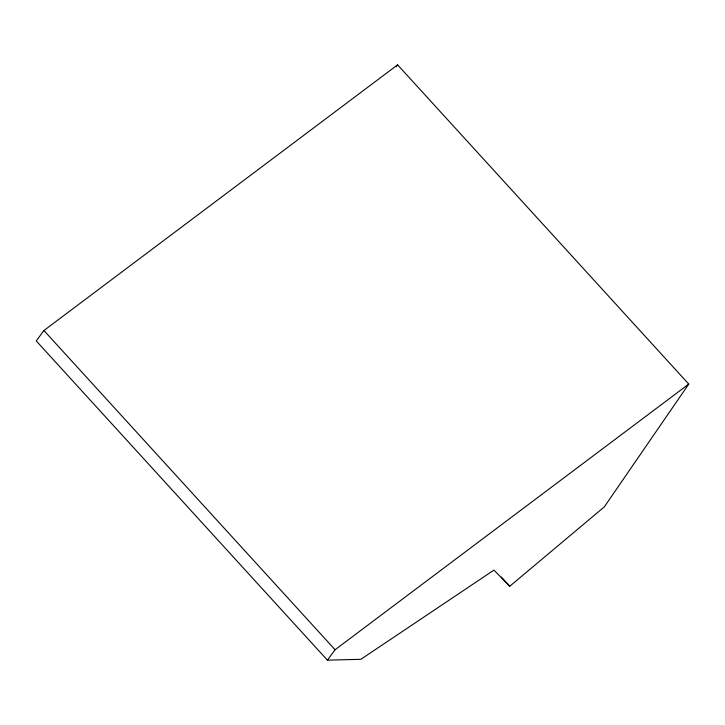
<?xml version="1.0" encoding="UTF-8"?>
<svg xmlns="http://www.w3.org/2000/svg" width="725" height="725" viewBox="0 0 725 725"><rect width="100%" height="100%" fill="white"/><g stroke="black" fill="none" stroke-linecap="round" stroke-linejoin="round"><path stroke-width="1.09" d="M396.312 66.7L397.599 64.842L688.75 384.078L604.297 506.893L509.748 586.262L493.933 570.113L360.887 659.297L327.401 660.158L36.25 340.922L43.926 330.518L397.599 64.842M327.401 660.158L335.077 649.745L688.75 384.078M501.356 577.073L509.748 586.262M43.926 330.518L335.077 649.745"/></g></svg>
